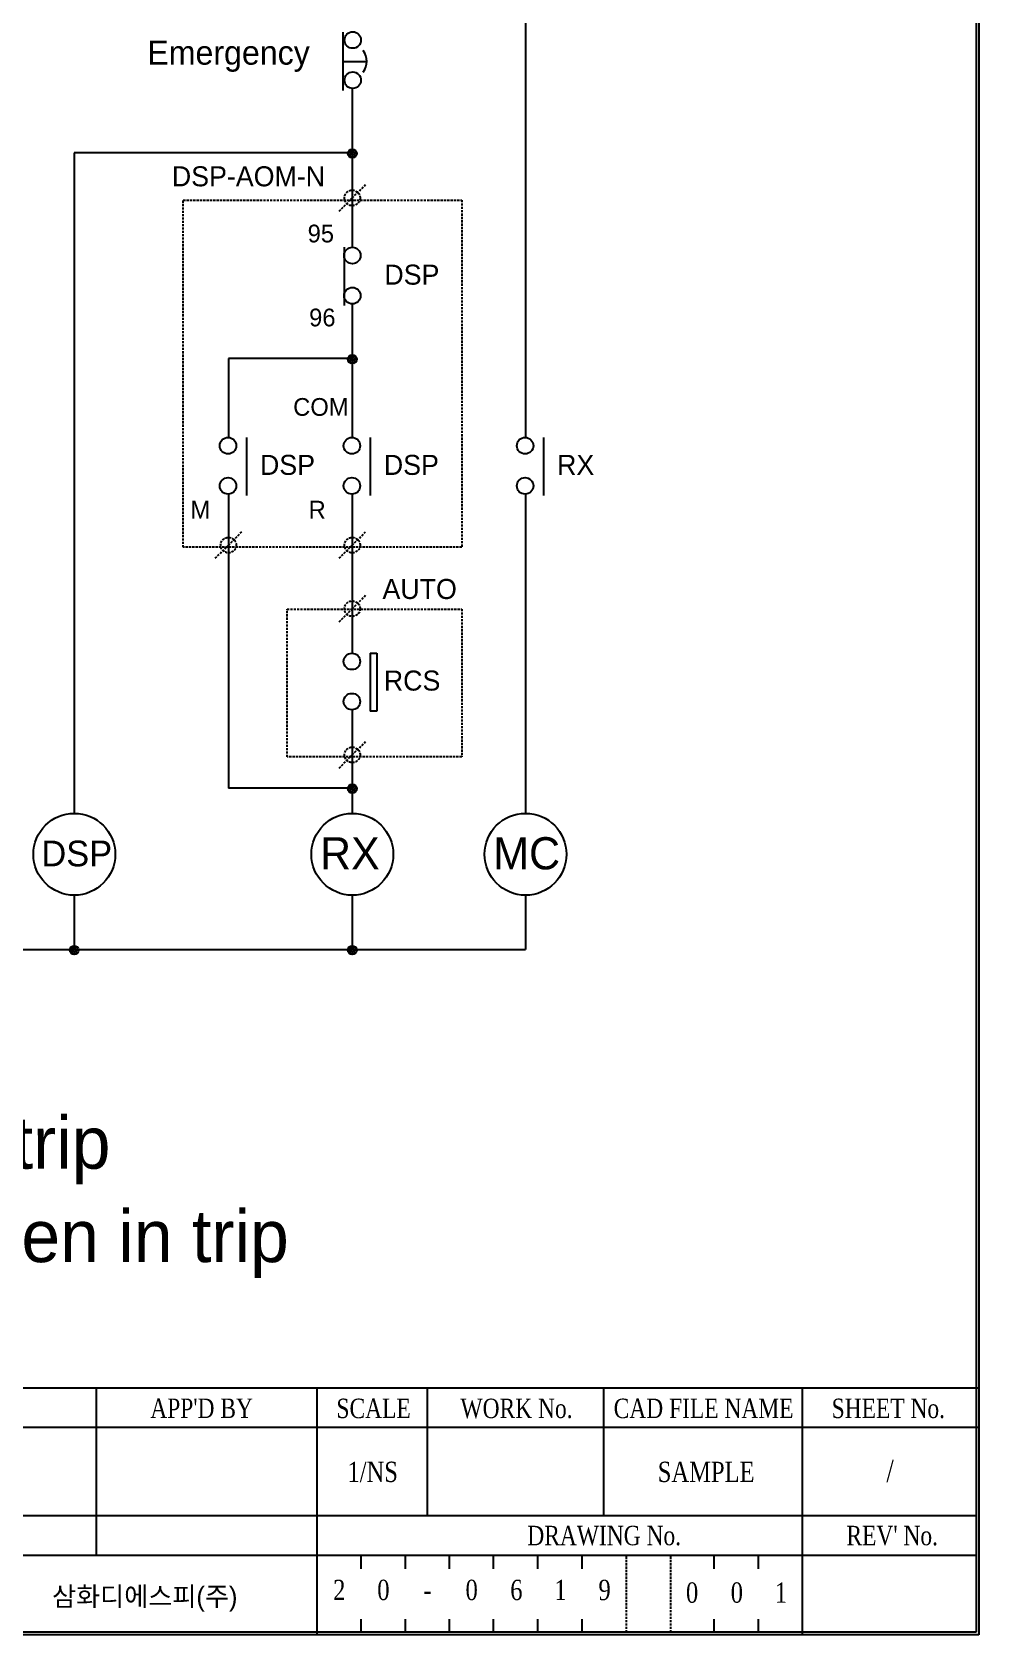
# Model space of a CAD drawing. Header units: millimetres. Extents: x 79 to 919, y 65 to 646.
# Drawn here: x 359.6 to 465.8, y 362.4 to 542.1 of the extents above; entities that cross this region are included whole.
import ezdxf
from ezdxf.enums import TextEntityAlignment as Align

# ---------------------------------------------------------------- set-up
doc = ezdxf.new("R2010")
doc.units = ezdxf.units.MM
doc.linetypes.add('DASHED2', pattern=[0.375, 0.25, -0.125])
doc.linetypes.add('HIDDEN', pattern=[0.375, 0.25, -0.125])
for name, color, linetype in [('40', 4, 'Continuous'), ('70', 7, 'Continuous'), ('ASHADE', 7, 'Continuous')]:
    doc.layers.add(name, color=color, linetype=linetype)
doc.styles.add('ghs', font='NGULIM.TTF')
doc.styles.add('SS', font='batang.ttc', dxfattribs={"width": 0.8})

msp = doc.modelspace()

# ---------------------------------------------------------------- linework, layer by layer
at = {"linetype": 'DASHED2'}
for p, q in [((395.48, 523.526), (396.994, 525.041)), ((394.006, 522.053), (395.48, 523.526)), ((381.585, 484.586), (383.099, 486.1)), ((395.48, 484.586), (396.994, 486.1)), ((380.111, 483.112), (381.585, 484.586)), ((394.006, 483.112), (395.48, 484.586)), ((395.48, 477.457), (396.994, 478.971)), ((394.006, 475.983), (395.48, 477.457)), ((395.48, 461.06), (396.994, 462.575)), ((394.006, 459.586), (395.48, 461.06))]:
    msp.add_line(p, q, dxfattribs=at)
at = {"color": 3, "linetype": 'DASHED2'}
for p, q in [((376.503, 523.289), (407.767, 523.289)), ((376.503, 484.349), (376.503, 523.289)), ((407.767, 523.289), (407.767, 484.349)), ((407.767, 484.349), (376.503, 484.349)), ((388.165, 477.417), (407.771, 477.417)), ((388.165, 460.827), (388.165, 477.417)), ((407.771, 477.417), (407.771, 460.827)), ((407.771, 460.827), (388.165, 460.827))]:
    msp.add_line(p, q, dxfattribs=at)
for p, q in [((397.506, 472.481), (398.244, 472.481)), ((398.244, 465.949), (397.506, 465.949))]:
    msp.add_line(p, q)
at = {"linetype": 'DASHED2'}
for centre in [(395.48, 523.526), (381.585, 484.586), (395.48, 484.586), (395.48, 477.457), (395.48, 461.06)]:
    msp.add_circle(centre, 0.874, dxfattribs=at)
msp.add_arc((395.063, 538.843), 2.04, 323.80728, 36.19272)
at = {"layer": '40', "color": 7}
for p, q in [((366.793, 371.263), (366.793, 390.073)), ((391.543, 362.353), (391.543, 390.073)), ((403.918, 375.718), (403.918, 390.073)), ((423.718, 375.718), (423.718, 390.073)), ((445.993, 375.718), (445.993, 390.073)), ((465.793, 385.618), (317.293, 385.618)), ((465.595, 375.718), (317.293, 375.718)), ((445.993, 362.353), (445.993, 375.718)), ((465.595, 371.263), (317.293, 371.263)), ((396.493, 369.778), (396.493, 371.263)), ((401.443, 369.778), (401.443, 371.263)), ((406.393, 369.778), (406.393, 371.263)), ((411.343, 369.778), (411.343, 371.263)), ((416.293, 369.778), (416.293, 371.263)), ((421.258, 369.778), (421.258, 371.263)), ((436.093, 369.778), (436.093, 371.263)), ((441.043, 369.778), (441.043, 371.263)), ((396.493, 362.65), (396.493, 364.135)), ((401.443, 362.65), (401.443, 364.135)), ((406.393, 362.65), (406.393, 364.135)), ((411.343, 362.65), (411.343, 364.135)), ((416.293, 362.65), (416.293, 364.135)), ((421.258, 362.65), (421.258, 364.135)), ((436.093, 362.65), (436.093, 364.135)), ((441.043, 362.65), (441.043, 364.135))]:
    msp.add_line(p, q, dxfattribs=at)
at = {"layer": '40', "color": 7, "linetype": 'HIDDEN'}
for p, q in [((426.26, 362.65), (426.26, 371.263)), ((431.21, 362.65), (431.21, 371.263))]:
    msp.add_line(p, q, dxfattribs=at)
at = {"layer": '70'}
for p, q in [((394.981, 528.44), (395.476, 528.934)), ((394.988, 528.623), (395.005, 528.64)), ((395.049, 528.684), (395.138, 528.773)), ((395.091, 528.195), (395.476, 528.581)), ((395.182, 528.817), (395.27, 528.905)), ((395.226, 528.508), (395.315, 528.596)), ((395.315, 528.95), (395.367, 529.002)), ((395.359, 528.64), (395.447, 528.729)), ((395.476, 528.934), (395.55, 529.009)), ((395.476, 528.581), (395.795, 528.899)), ((395.491, 528.773), (395.58, 528.861)), ((395.624, 528.905), (395.686, 528.968)), ((395.668, 528.596), (395.756, 528.684)), ((395.763, 528.514), (395.942, 528.694)), ((395.801, 528.729), (395.88, 528.808)), ((395.022, 528.304), (395.049, 528.331)), ((395.094, 528.375), (395.182, 528.463)), ((395.182, 528.11), (395.226, 528.154)), ((395.27, 528.198), (395.359, 528.287)), ((395.296, 528.047), (395.476, 528.227)), ((395.403, 528.331), (395.476, 528.404)), ((395.447, 528.022), (395.476, 528.05)), ((395.476, 528.227), (395.763, 528.514)), ((395.476, 528.404), (395.491, 528.419)), ((395.476, 528.05), (395.535, 528.11)), ((395.535, 528.463), (395.586, 528.514)), ((395.58, 528.154), (395.668, 528.242)), ((395.586, 528.514), (395.624, 528.552)), ((395.646, 528.044), (395.946, 528.343)), ((395.712, 528.287), (395.801, 528.375)), ((395.845, 528.419), (395.933, 528.508)), ((394.981, 505.368), (395.476, 505.863)), ((394.988, 505.552), (395.005, 505.569)), ((395.022, 505.232), (395.049, 505.26)), ((395.049, 505.613), (395.138, 505.702)), ((395.091, 505.124), (395.476, 505.509)), ((395.094, 505.304), (395.182, 505.392)), ((395.182, 505.746), (395.27, 505.834)), ((395.226, 505.436), (395.315, 505.525)), ((395.27, 505.127), (395.359, 505.215)), ((395.315, 505.878), (395.367, 505.931)), ((395.359, 505.569), (395.447, 505.657)), ((395.403, 505.26), (395.476, 505.332)), ((395.476, 505.863), (395.55, 505.937)), ((395.476, 505.509), (395.795, 505.828)), ((395.476, 505.156), (395.763, 505.443)), ((395.476, 505.332), (395.491, 505.348)), ((395.491, 505.702), (395.58, 505.79)), ((395.535, 505.392), (395.586, 505.443)), ((395.586, 505.443), (395.624, 505.481)), ((395.624, 505.834), (395.686, 505.896)), ((395.646, 504.973), (395.946, 505.272)), ((395.668, 505.525), (395.756, 505.613)), ((395.712, 505.215), (395.801, 505.304)), ((395.763, 505.443), (395.942, 505.622)), ((395.801, 505.657), (395.88, 505.737)), ((395.845, 505.348), (395.933, 505.436)), ((395.182, 505.038), (395.226, 505.083)), ((395.296, 504.976), (395.476, 505.156)), ((395.447, 504.95), (395.476, 504.979)), ((395.476, 504.979), (395.535, 505.039)), ((395.58, 505.083), (395.668, 505.171)), ((394.981, 457.197), (395.476, 457.692)), ((394.988, 457.381), (395.005, 457.398)), ((395.022, 457.061), (395.049, 457.089)), ((395.049, 457.442), (395.138, 457.53)), ((395.091, 456.953), (395.476, 457.338)), ((395.094, 457.133), (395.182, 457.221)), ((395.182, 457.575), (395.27, 457.663)), ((395.182, 456.867), (395.226, 456.912)), ((395.226, 457.265), (395.315, 457.354)), ((395.27, 456.956), (395.359, 457.044)), ((395.296, 456.805), (395.476, 456.985)), ((395.315, 457.707), (395.367, 457.76)), ((395.359, 457.398), (395.447, 457.486)), ((395.403, 457.089), (395.476, 457.161)), ((395.447, 456.779), (395.476, 456.808)), ((395.476, 457.692), (395.55, 457.766)), ((395.476, 457.338), (395.795, 457.657)), ((395.476, 456.985), (395.763, 457.272)), ((395.476, 457.161), (395.491, 457.177)), ((395.476, 456.808), (395.535, 456.868)), ((395.491, 457.53), (395.58, 457.619)), ((395.535, 457.221), (395.586, 457.272)), ((395.58, 456.912), (395.668, 457)), ((395.586, 457.272), (395.624, 457.31)), ((395.624, 457.663), (395.686, 457.725)), ((395.646, 456.802), (395.946, 457.101)), ((395.668, 457.354), (395.756, 457.442)), ((395.712, 457.044), (395.801, 457.133)), ((395.763, 457.272), (395.942, 457.451)), ((395.801, 457.486), (395.88, 457.566)), ((395.845, 457.177), (395.933, 457.265)), ((363.789, 439.088), (364.283, 439.582)), ((363.795, 439.271), (363.813, 439.288)), ((363.83, 438.952), (363.857, 438.979)), ((363.857, 439.333), (363.945, 439.421)), ((363.898, 438.843), (364.283, 439.229)), ((363.901, 439.023), (363.99, 439.112)), ((363.989, 438.758), (364.034, 438.802)), ((363.99, 439.465), (364.078, 439.553)), ((364.034, 439.156), (364.122, 439.244)), ((364.078, 438.846), (364.166, 438.935)), ((364.104, 438.696), (364.283, 438.875)), ((364.122, 439.598), (364.175, 439.65)), ((364.166, 439.288), (364.255, 439.377)), ((364.211, 438.979), (364.283, 439.052)), ((364.255, 438.67), (364.283, 438.698)), ((364.283, 439.582), (364.358, 439.657)), ((364.283, 439.229), (364.602, 439.547)), ((364.283, 438.875), (364.571, 439.162)), ((364.283, 439.052), (364.299, 439.067)), ((364.283, 438.698), (364.343, 438.758)), ((364.299, 439.421), (364.387, 439.509)), ((364.343, 439.112), (364.394, 439.162)), ((364.387, 438.802), (364.476, 438.891)), ((364.394, 439.162), (364.432, 439.2)), ((364.432, 439.553), (364.494, 439.616)), ((364.454, 438.692), (364.753, 438.992)), ((364.476, 439.244), (364.564, 439.333)), ((364.52, 438.935), (364.608, 439.023)), ((364.571, 439.162), (364.75, 439.342)), ((364.608, 439.377), (364.688, 439.456)), ((364.652, 439.067), (364.741, 439.156)), ((394.981, 439.088), (395.476, 439.582)), ((394.988, 439.271), (395.005, 439.288)), ((395.022, 438.952), (395.049, 438.979)), ((395.049, 439.333), (395.138, 439.421)), ((395.091, 438.843), (395.476, 439.229)), ((395.094, 439.023), (395.182, 439.112)), ((395.182, 439.465), (395.27, 439.553)), ((395.182, 438.758), (395.226, 438.802)), ((395.226, 439.156), (395.315, 439.244)), ((395.27, 438.846), (395.359, 438.935)), ((395.296, 438.696), (395.476, 438.875)), ((395.315, 439.598), (395.367, 439.65)), ((395.359, 439.288), (395.447, 439.377)), ((395.403, 438.979), (395.476, 439.052)), ((395.447, 438.67), (395.476, 438.698)), ((395.476, 439.582), (395.55, 439.657)), ((395.476, 439.229), (395.795, 439.547)), ((395.476, 438.875), (395.763, 439.162)), ((395.476, 439.052), (395.491, 439.067)), ((395.476, 438.698), (395.535, 438.758)), ((395.491, 439.421), (395.58, 439.509)), ((395.535, 439.112), (395.586, 439.162)), ((395.58, 438.802), (395.668, 438.891)), ((395.586, 439.162), (395.624, 439.2)), ((395.624, 439.553), (395.686, 439.616)), ((395.646, 438.692), (395.946, 438.992)), ((395.668, 439.244), (395.756, 439.333)), ((395.712, 438.935), (395.801, 439.023)), ((395.763, 439.162), (395.942, 439.342)), ((395.801, 439.377), (395.88, 439.456)), ((395.845, 439.067), (395.933, 439.156))]:
    msp.add_line(p, q, dxfattribs=at)
at = {"layer": '70', "color": 7}
msp.add_line((89.593, 390.073), (465.793, 390.073), dxfattribs=at)
for points in [[(465.793, 362.353), (89.593, 362.353), (89.593, 629.653), (465.793, 629.653)], [(465.496, 362.65), (89.89, 362.65), (89.89, 629.356), (465.496, 629.356)]]:
    msp.add_lwpolyline(points, close=True, dxfattribs=at)
at = {"layer": '70'}
for centre in [(395.476, 528.514), (395.476, 505.443), (395.476, 457.272), (364.283, 439.162), (395.476, 439.162)]:
    msp.add_circle(centre, 0.5, dxfattribs=at)
at = {"layer": 'ASHADE', "color": 0, "linetype": 'ByBlock', "lineweight": 25, "ltscale": 2}
for p, q in [((414.912, 553.666), (414.912, 496.66)), ((394.435, 542.11), (394.435, 535.577)), ((394.435, 538.843), (397.103, 538.843)), ((395.476, 535.807), (395.476, 517.996)), ((364.283, 528.581), (364.283, 454.504)), ((395.476, 528.581), (364.283, 528.581)), ((394.575, 518.009), (394.575, 511.476)), ((395.476, 511.642), (395.476, 496.66)), ((395.476, 505.509), (381.58, 505.509)), ((381.58, 505.509), (381.58, 496.66)), ((383.611, 496.673), (383.611, 490.14)), ((397.506, 496.673), (397.506, 490.14)), ((416.942, 496.673), (416.942, 490.14)), ((381.58, 490.307), (381.58, 457.338)), ((395.476, 490.307), (395.476, 472.468)), ((414.912, 490.307), (414.912, 454.504)), ((397.506, 472.481), (397.506, 465.949)), ((397.506, 472.481), (397.506, 465.949)), ((398.244, 472.481), (398.244, 465.949)), ((395.476, 466.115), (395.476, 457.338)), ((395.476, 457.338), (381.58, 457.338)), ((395.476, 457.338), (395.476, 454.504)), ((414.912, 457.338), (414.912, 454.504)), ((364.283, 445.321), (364.283, 439.229)), ((395.476, 445.321), (395.476, 439.229)), ((414.912, 445.321), (414.912, 439.229)), ((356.756, 439.229), (414.912, 439.229))]:
    msp.add_line(p, q, dxfattribs=at)
for centre, radius in [((395.535, 541.235), 0.925), ((395.535, 536.729), 0.925), ((395.494, 517.072), 0.925), ((395.494, 512.566), 0.925), ((381.539, 495.736), 0.925), ((395.435, 495.736), 0.925), ((414.871, 495.736), 0.925), ((381.539, 491.231), 0.925), ((395.435, 491.231), 0.925), ((414.871, 491.231), 0.925), ((395.435, 471.544), 0.925), ((395.435, 467.039), 0.925), ((364.292, 449.913), 4.592), ((395.485, 449.913), 4.592), ((414.921, 449.913), 4.592)]:
    msp.add_circle(centre, radius, dxfattribs=at)

# ---------------------------------------------------------------- texts
at = {"layer": '40', "color": 7, "style": 'SS', "width": 0.8}
for s, height, p in [("APP'D BY", 2.178, (378.578, 386.691)), ('SCALE', 2.178, (397.873, 386.677)), ('WORK No.', 2.178, (413.907, 386.677)), ('CAD FILE NAME', 2.178, (434.897, 386.677)), ('SHEET No.', 2.178, (455.626, 386.677)), ('1/NS', 2.277, (397.772, 379.508)), ('SAMPLE', 2.277, (435.186, 379.508)), ('/', 2.475, (455.821, 379.508)), ('DRAWING No.', 2.178, (423.745, 372.415)), ("REV' No.", 2.178, (456.063, 372.415)), ('2', 2.277, (394.026, 366.263)), ('0', 2.277, (398.976, 366.263)), ('0', 2.277, (408.876, 366.263)), ('6', 2.277, (413.893, 366.263)), ('1', 2.277, (418.843, 366.263)), ('9', 2.277, (423.793, 366.263)), ('-', 2.277, (403.926, 366.263)), ('0', 2.277, (433.611, 365.966)), ('0', 2.277, (438.628, 365.966)), ('1', 2.277, (443.578, 365.966))]:
    msp.add_text(s, height=height, dxfattribs=at).set_placement(p, align=Align.CENTER)
at = {"layer": 'ASHADE', "color": 0, "linetype": 'ByBlock', "lineweight": 25, "ltscale": 2, "style": 'ghs'}
for s, height, p in [('Emergency', 2.6962, (372.482, 538.475)), ('DSP-AOM-N', 2.2468, (375.238, 524.831)), ('DSP', 2.2468, (399.079, 513.801)), ('DSP', 2.2468, (385.125, 492.465)), ('DSP', 2.2468, (399.02, 492.465)), ('RX', 2.2468, (418.456, 492.465)), ('AUTO', 2.2468, (398.869, 478.547)), ('RCS', 2.2468, (399.02, 468.273)), ('DSP', 2.8848, (360.603, 448.559)), ('RX', 3.606, (391.863, 448.22)), ('MC', 3.606, (411.299, 448.22)), ('MCC is seleted by logic key : Meter RUN / C-M is close, open in trip', 5.85, (134.034, 414.645)), ('RCS is seleted by logic key : DCS/sensor RUN / C-R is close, open in trip', 5.85, (134.034, 404.168))]:
    msp.add_text(s, height=height, dxfattribs=at).set_placement(p)
at = {"layer": 'ASHADE', "color": 3, "linetype": 'ByBlock', "lineweight": 25, "ltscale": 2, "style": 'ghs'}
for s, height, p in [('95', 1.9902, (390.476, 518.542)), ('96', 1.9902, (390.64, 509.123)), ('COM', 1.9902, (388.852, 499.091)), ('M', 1.99, (377.324, 487.571)), ('R', 1.99, (390.582, 487.571))]:
    msp.add_text(s, height=height, dxfattribs=at).set_placement(p)
at = {"layer": 'ASHADE', "ltscale": 2, "style": 'ghs'}
msp.add_text('삼화디에스피(주)', height=2.1504, dxfattribs=at).set_placement((361.797, 365.605))

doc.saveas('drawing.dxf')
